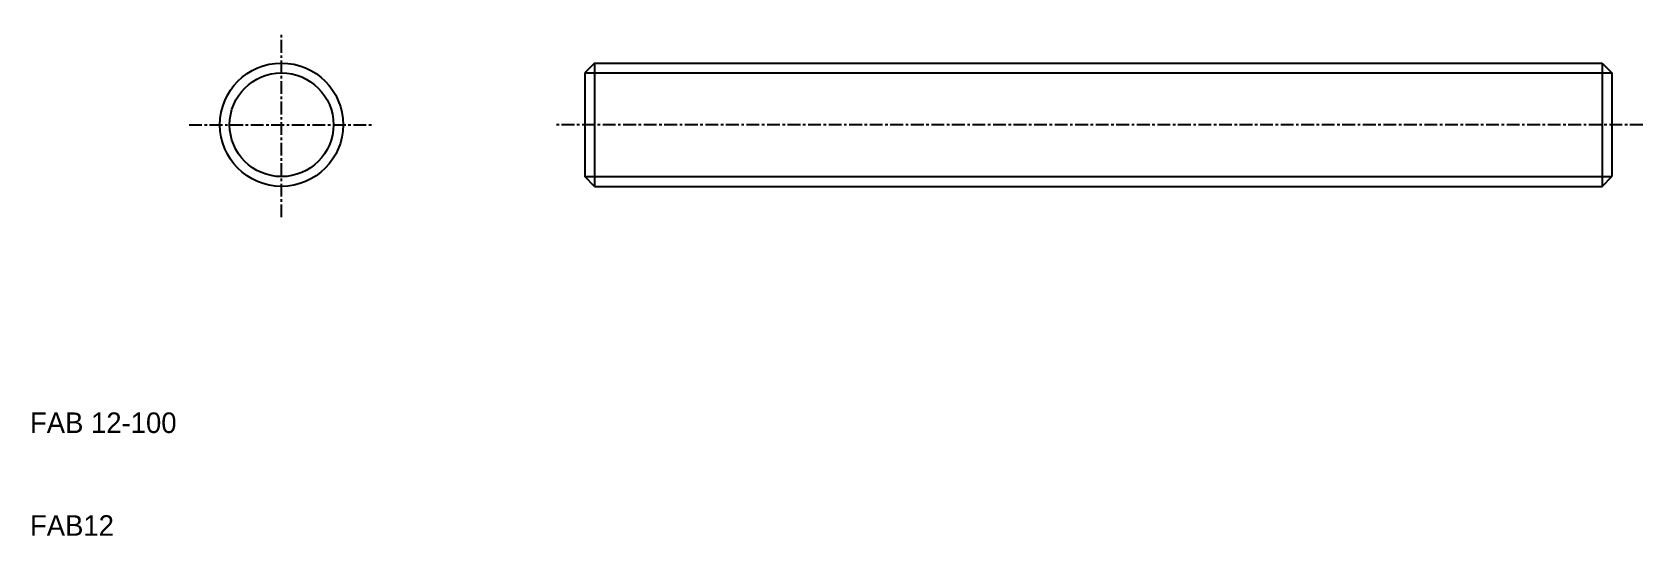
# Model space of a CAD drawing. Extents: x 10 to 167, y 10 to 59.
import ezdxf

# ---------------------------------------------------------------- set-up
doc = ezdxf.new("R2010")
doc.units = 0
doc.linetypes.add('CENTER', pattern=[2, 1.25, -0.25, 0.25, -0.25])
doc.layers.get('0').update_dxf_attribs({"linetype": 'CONTINUOUS'})
doc.layers.add('CENTER', color=1, linetype='CENTER')

msp = doc.modelspace()

# ---------------------------------------------------------------- linework, layer by layer
at = {"color": 7, "linetype": 'CONTINUOUS'}
for p, q in [((64.95, 56), (64, 55.05)), ((64, 55.05), (64, 44.95)), ((64.95, 56), (163.05, 56)), ((64.95, 56), (64.95, 44)), ((163.05, 56), (163.05, 44)), ((163.05, 56), (164, 55.05)), ((164, 55.05), (164, 44.95)), ((64.95, 44), (64, 44.95)), ((64.95, 44), (163.05, 44)), ((163.05, 44), (164, 44.95))]:
    msp.add_line(p, q, dxfattribs=at)
at = {"color": 3, "linetype": 'CONTINUOUS'}
for p, q in [((64, 55.05), (164, 55.05)), ((64, 44.95), (164, 44.95))]:
    msp.add_line(p, q, dxfattribs=at)
at = {"color": 7, "linetype": 'CONTINUOUS'}
msp.add_circle((34.49, 50), 6, dxfattribs=at)
at = {"color": 3, "linetype": 'CONTINUOUS'}
msp.add_circle((34.49, 50), 5.05, dxfattribs=at)
at = {"layer": 'CENTER', "color": 1, "linetype": 'CENTER'}
for p, q in [((34.49, 41), (34.49, 59)), ((25.49, 50), (43.49, 50)), ((167, 50), (61, 50))]:
    msp.add_line(p, q, dxfattribs=at)

# ---------------------------------------------------------------- texts
at = {"color": 7, "linetype": 'CONTINUOUS'}
for s, p in [('FAB 12-100', (10, 20)), ('FAB12', (10, 10))]:
    msp.add_text(s, height=2, dxfattribs=at).set_placement(p)

doc.saveas('drawing.dxf')
